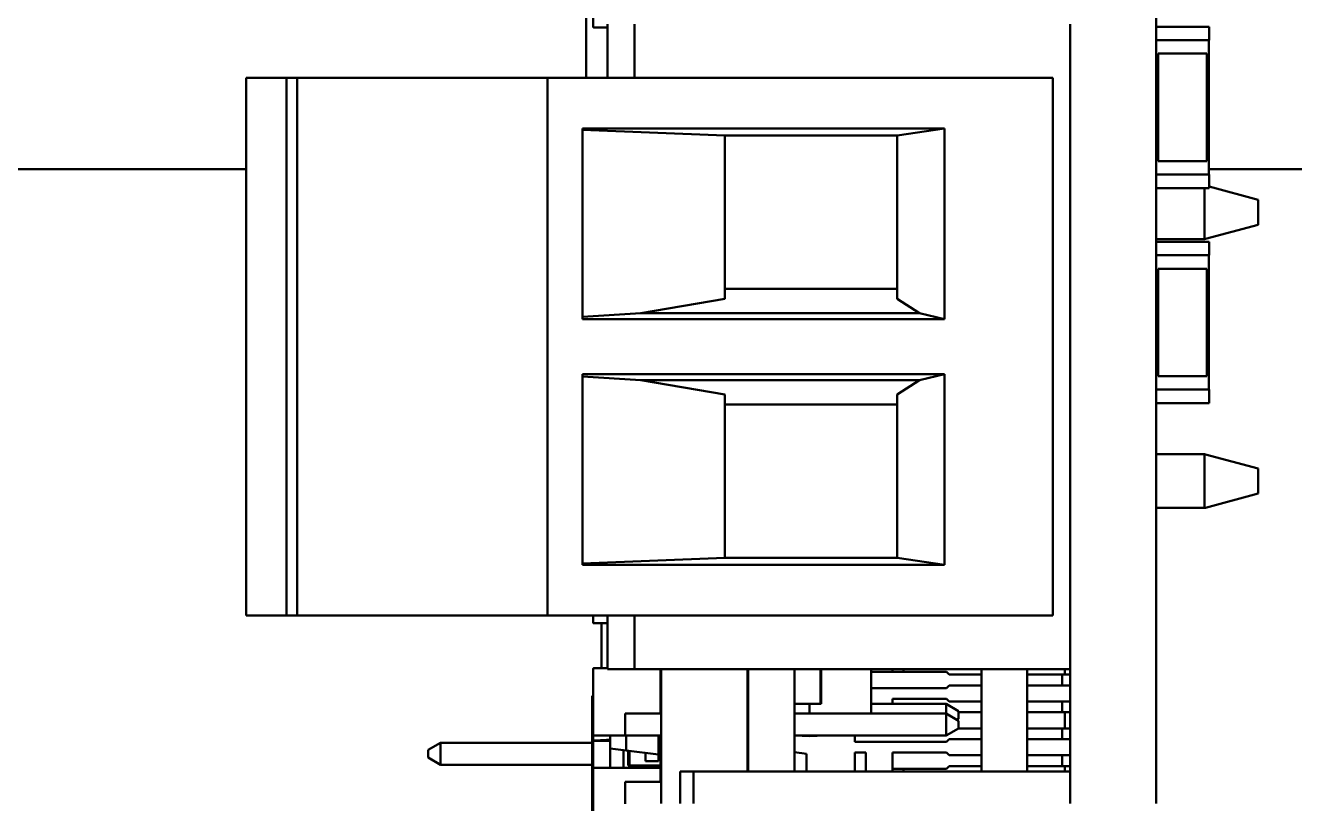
# Model space of a CAD drawing. Header units: millimetres. Extents: x 3100 to 5091, y 868 to 1900.
# Drawn here: x 3480.72 to 3504.32, y 1631.43 to 1645.9 of the extents above; entities that cross this region are included whole.
import ezdxf

# ---------------------------------------------------------------- set-up
doc = ezdxf.new("R2010")
doc.units = ezdxf.units.MM
doc.header["$LTSCALE"] = 1.8
doc.layers.add('외형선(ISO)', color=7, linetype='Continuous', lineweight=50)

msp = doc.modelspace()

# ---------------------------------------------------------------- linework, layer by layer
at = {"layer": '외형선(ISO)'}
for p, q in [((3491.14, 1664.936), (3491.14, 1644.926)), ((3501.74, 1648.736), (3501.74, 1631.426)), ((3491.275, 1647.109), (3491.275, 1645.869)), ((3491.28, 1645.864), (3491.54, 1645.864)), ((3491.54, 1645.926), (3491.54, 1644.926)), ((3492.04, 1644.926), (3492.04, 1645.926)), ((3500.14, 1633.926), (3500.14, 1645.926)), ((3502.728, 1645.876), (3501.74, 1645.876)), ((3502.728, 1645.626), (3502.728, 1645.876)), ((3501.74, 1645.626), (3502.728, 1645.626)), ((3502.72, 1643.126), (3502.72, 1645.626)), ((3502.68, 1645.376), (3501.78, 1645.376)), ((3501.78, 1645.376), (3501.78, 1644.626)), ((3502.68, 1645.376), (3502.68, 1644.626)), ((3484.822, 1634.926), (3484.822, 1644.926)), ((3484.822, 1644.926), (3485.013, 1644.926)), ((3485.572, 1644.926), (3485.013, 1644.926)), ((3485.572, 1634.926), (3485.572, 1644.926)), ((3485.572, 1644.926), (3485.768, 1644.926)), ((3485.768, 1644.926), (3490.422, 1644.926)), ((3485.768, 1644.926), (3485.768, 1634.926)), ((3490.422, 1644.926), (3490.422, 1634.926)), ((3490.422, 1644.926), (3490.622, 1644.926)), ((3490.622, 1644.926), (3499.822, 1644.926)), ((3499.822, 1634.926), (3499.822, 1644.926)), ((3501.78, 1644.126), (3501.78, 1644.626)), ((3502.68, 1644.126), (3502.68, 1644.626)), ((3491.072, 1643.985), (3491.072, 1640.439)), ((3497.805, 1643.985), (3491.072, 1643.985)), ((3497.805, 1643.985), (3496.922, 1643.851)), ((3497.805, 1640.439), (3497.805, 1643.985)), ((3501.78, 1644.126), (3501.78, 1643.376)), ((3502.68, 1644.126), (3502.68, 1643.376)), ((3493.722, 1643.851), (3491.072, 1643.96)), ((3493.722, 1643.851), (3496.922, 1643.851)), ((3493.722, 1643.851), (3493.722, 1640.816)), ((3496.922, 1643.851), (3496.922, 1640.816)), ((3502.68, 1643.376), (3501.78, 1643.376)), ((3479.12, 1643.226), (3484.822, 1643.226)), ((3502.728, 1643.126), (3501.74, 1643.126)), ((3502.72, 1643.226), (3508.422, 1643.226)), ((3502.728, 1642.876), (3502.728, 1643.126)), ((3501.74, 1642.876), (3502.728, 1642.876)), ((3502.64, 1642.426), (3502.64, 1642.876)), ((3503.64, 1642.658), (3502.728, 1642.903)), ((3503.64, 1642.658), (3503.64, 1642.426)), ((3502.64, 1641.936), (3502.64, 1642.426)), ((3503.64, 1642.426), (3503.64, 1642.194)), ((3502.659, 1641.931), (3503.64, 1642.194)), ((3501.74, 1641.926), (3502.64, 1641.926)), ((3502.728, 1641.876), (3501.74, 1641.876)), ((3502.64, 1641.926), (3502.64, 1641.936)), ((3502.64, 1641.926), (3502.659, 1641.931)), ((3502.728, 1641.626), (3502.728, 1641.876)), ((3501.74, 1641.626), (3502.728, 1641.626)), ((3502.72, 1639.126), (3502.72, 1641.626)), ((3502.68, 1641.376), (3501.78, 1641.376)), ((3501.78, 1641.376), (3501.78, 1640.626)), ((3502.68, 1641.376), (3502.68, 1640.626)), ((3493.722, 1641.001), (3496.922, 1641.001)), ((3493.722, 1640.816), (3492.156, 1640.551)), ((3497.343, 1640.551), (3496.922, 1640.816)), ((3492.156, 1640.551), (3491.072, 1640.48)), ((3497.805, 1640.439), (3491.072, 1640.439)), ((3492.156, 1640.551), (3497.343, 1640.551)), ((3497.805, 1640.439), (3497.343, 1640.551)), ((3501.78, 1640.126), (3501.78, 1640.626)), ((3502.68, 1640.126), (3502.68, 1640.626)), ((3501.78, 1640.126), (3501.78, 1639.376)), ((3502.68, 1640.126), (3502.68, 1639.376)), ((3491.072, 1635.868), (3491.072, 1639.414)), ((3497.805, 1639.414), (3491.072, 1639.414)), ((3492.156, 1639.301), (3491.072, 1639.372)), ((3493.722, 1639.037), (3492.156, 1639.301)), ((3492.156, 1639.301), (3497.343, 1639.301)), ((3497.343, 1639.301), (3496.922, 1639.037)), ((3497.805, 1639.414), (3497.343, 1639.301)), ((3497.805, 1635.868), (3497.805, 1639.414)), ((3502.68, 1639.376), (3501.78, 1639.376)), ((3493.722, 1639.037), (3493.722, 1636.001)), ((3496.922, 1639.037), (3496.922, 1636.001)), ((3502.728, 1639.126), (3501.74, 1639.126)), ((3502.728, 1638.876), (3502.728, 1639.126)), ((3496.922, 1638.851), (3493.722, 1638.851)), ((3501.74, 1638.876), (3502.728, 1638.876)), ((3501.74, 1637.926), (3502.64, 1637.926)), ((3502.659, 1637.921), (3502.64, 1637.926)), ((3502.64, 1637.916), (3502.64, 1637.926)), ((3502.64, 1637.426), (3502.64, 1637.916)), ((3503.64, 1637.658), (3502.659, 1637.921)), ((3503.64, 1637.658), (3503.64, 1637.426)), ((3502.64, 1636.936), (3502.64, 1637.426)), ((3503.64, 1637.426), (3503.64, 1637.194)), ((3503.64, 1637.194), (3502.659, 1636.931)), ((3501.74, 1636.926), (3502.64, 1636.926)), ((3502.64, 1636.926), (3502.64, 1636.936)), ((3502.659, 1636.931), (3502.64, 1636.926)), ((3491.072, 1635.893), (3493.722, 1636.001)), ((3496.922, 1636.001), (3493.722, 1636.001)), ((3496.922, 1636.001), (3497.805, 1635.868)), ((3497.805, 1635.868), (3491.072, 1635.868)), ((3484.822, 1634.926), (3485.013, 1634.926)), ((3485.572, 1634.926), (3485.013, 1634.926)), ((3485.572, 1634.926), (3485.768, 1634.926)), ((3485.768, 1634.926), (3490.422, 1634.926)), ((3490.422, 1634.926), (3490.622, 1634.926)), ((3490.622, 1634.926), (3499.822, 1634.926)), ((3491.275, 1634.926), (3491.275, 1634.785)), ((3491.28, 1634.78), (3491.54, 1634.78)), ((3491.425, 1633.943), (3491.425, 1634.78)), ((3491.54, 1634.926), (3491.54, 1633.926)), ((3492.04, 1633.926), (3492.04, 1634.926)), ((3491.275, 1633.938), (3491.275, 1632.698)), ((3491.54, 1633.943), (3491.28, 1633.943)), ((3491.28, 1633.943), (3491.28, 1633.943)), ((3491.28, 1633.943), (3491.54, 1633.943)), ((3491.54, 1633.926), (3492.04, 1633.926)), ((3500.14, 1633.926), (3492.04, 1633.926)), ((3492.525, 1633.101), (3492.525, 1633.926)), ((3492.537, 1631.426), (3492.537, 1633.926)), ((3494.14, 1632.026), (3494.14, 1633.926)), ((3494.152, 1633.926), (3494.152, 1632.026)), ((3495.016, 1633.926), (3495.016, 1632.026)), ((3495.502, 1633.281), (3495.502, 1633.926)), ((3495.511, 1633.281), (3495.511, 1633.926)), ((3496.441, 1633.926), (3496.441, 1633.101)), ((3497.84, 1633.876), (3496.441, 1633.876)), ((3496.84, 1633.876), (3496.84, 1633.926)), ((3497.04, 1633.876), (3497.04, 1633.926)), ((3497.89, 1633.826), (3497.84, 1633.876)), ((3498.49, 1633.926), (3498.49, 1632.026)), ((3499.34, 1632.026), (3499.34, 1633.926)), ((3500.04, 1633.826), (3500.04, 1633.926)), ((3500.14, 1632.026), (3500.14, 1633.926)), ((3497.84, 1633.576), (3497.89, 1633.626)), ((3497.89, 1633.826), (3498.49, 1633.826)), ((3498.49, 1633.626), (3497.89, 1633.626)), ((3499.34, 1633.826), (3499.89, 1633.826)), ((3499.89, 1633.626), (3499.34, 1633.626)), ((3499.89, 1633.826), (3499.99, 1633.826)), ((3499.89, 1633.626), (3499.99, 1633.626)), ((3499.99, 1633.826), (3500.14, 1633.826)), ((3499.99, 1633.626), (3499.99, 1633.826)), ((3500.14, 1633.626), (3499.99, 1633.626)), ((3491.275, 1633.434), (3491.255, 1633.434)), ((3491.255, 1633.434), (3491.255, 1633.433)), ((3491.275, 1633.433), (3491.255, 1633.433)), ((3491.255, 1633.433), (3491.255, 1630.004)), ((3496.441, 1633.576), (3497.84, 1633.576)), ((3496.84, 1633.28), (3496.84, 1633.376)), ((3497.14, 1633.376), (3496.84, 1633.376)), ((3497.841, 1633.376), (3497.14, 1633.376)), ((3497.841, 1633.376), (3497.89, 1633.326)), ((3492.537, 1633.28), (3492.525, 1633.28)), ((3492.525, 1633.28), (3492.537, 1633.28)), ((3492.525, 1633.28), (3492.537, 1633.28)), ((3492.537, 1633.28), (3492.525, 1633.28)), ((3494.152, 1633.28), (3494.14, 1633.28)), ((3494.14, 1633.28), (3494.152, 1633.28)), ((3494.14, 1633.28), (3494.152, 1633.28)), ((3494.152, 1633.28), (3494.14, 1633.28)), ((3495.197, 1633.281), (3495.016, 1633.281)), ((3495.298, 1633.281), (3495.298, 1633.101)), ((3495.511, 1633.281), (3495.502, 1633.281)), ((3496.441, 1633.28), (3497.835, 1633.28)), ((3497.835, 1633.28), (3496.441, 1633.28)), ((3496.441, 1633.28), (3497.835, 1633.28)), ((3497.835, 1633.28), (3496.441, 1633.28)), ((3497.835, 1633.28), (3497.835, 1633.101)), ((3497.835, 1633.28), (3497.835, 1633.28)), ((3497.835, 1633.28), (3497.835, 1633.28)), ((3497.835, 1633.28), (3498.064, 1633.148)), ((3498.064, 1633.148), (3497.835, 1633.28)), ((3497.835, 1633.28), (3497.835, 1633.28)), ((3498.064, 1633.148), (3497.835, 1633.28)), ((3497.835, 1633.28), (3498.064, 1633.148)), ((3498.49, 1633.326), (3497.89, 1633.326)), ((3498.064, 1633.148), (3498.064, 1633.148)), ((3498.064, 1633.148), (3498.064, 1633.148)), ((3498.064, 1633.148), (3498.064, 1633.148)), ((3498.064, 1633.148), (3498.064, 1633.005)), ((3498.49, 1633.126), (3498.064, 1633.126)), ((3499.89, 1633.326), (3499.34, 1633.326)), ((3499.89, 1633.126), (3499.34, 1633.126)), ((3499.89, 1633.326), (3499.99, 1633.326)), ((3499.89, 1633.126), (3499.99, 1633.126)), ((3500.14, 1633.326), (3499.99, 1633.326)), ((3499.99, 1633.126), (3499.99, 1633.326)), ((3499.99, 1633.126), (3500.14, 1633.126)), ((3500.04, 1632.826), (3500.04, 1633.126)), ((3492.537, 1633.101), (3491.866, 1633.101)), ((3491.866, 1633.101), (3491.866, 1633.1)), ((3491.866, 1633.101), (3491.866, 1633.101)), ((3491.866, 1633.101), (3492.537, 1633.101)), ((3491.866, 1633.1), (3492.537, 1633.1)), ((3491.866, 1633.1), (3491.866, 1632.694)), ((3491.866, 1633.1), (3491.866, 1633.1)), ((3492.537, 1633.1), (3491.866, 1633.1)), ((3494.152, 1633.101), (3494.14, 1633.101)), ((3494.14, 1633.101), (3494.152, 1633.101)), ((3494.14, 1633.1), (3494.152, 1633.1)), ((3494.152, 1633.1), (3494.14, 1633.1)), ((3495.016, 1633.101), (3497.835, 1633.101)), ((3497.835, 1633.101), (3495.016, 1633.101)), ((3495.016, 1633.1), (3497.835, 1633.1)), ((3497.835, 1633.1), (3495.016, 1633.1)), ((3497.835, 1633.101), (3497.835, 1633.1)), ((3498.064, 1632.969), (3497.835, 1633.101)), ((3497.835, 1633.101), (3497.835, 1633.101)), ((3497.835, 1633.101), (3498.064, 1632.969)), ((3497.835, 1633.1), (3498.064, 1632.968)), ((3497.835, 1633.1), (3497.835, 1632.694)), ((3497.835, 1633.1), (3497.835, 1633.1)), ((3498.064, 1632.968), (3497.835, 1633.1)), ((3498.064, 1633.005), (3498.032, 1632.987)), ((3498.064, 1632.969), (3498.064, 1632.969)), ((3498.064, 1632.969), (3498.064, 1632.968)), ((3498.064, 1632.968), (3498.064, 1632.826)), ((3498.064, 1632.968), (3498.064, 1632.968)), ((3491.275, 1632.698), (3491.275, 1632.604)), ((3491.28, 1632.693), (3492.52, 1632.693)), ((3491.587, 1632.449), (3491.587, 1632.693)), ((3492.537, 1632.694), (3491.866, 1632.694)), ((3491.887, 1632.693), (3491.887, 1632.412)), ((3492.487, 1632.339), (3492.487, 1632.693)), ((3492.488, 1632.215), (3492.488, 1632.693)), ((3492.525, 1632.138), (3492.525, 1632.694)), ((3492.525, 1632.604), (3492.525, 1632.694)), ((3494.152, 1632.694), (3494.14, 1632.694)), ((3497.835, 1632.694), (3495.016, 1632.694)), ((3495.016, 1632.694), (3495.298, 1632.684)), ((3495.583, 1632.694), (3495.298, 1632.684)), ((3495.298, 1632.694), (3495.298, 1632.684)), ((3496.14, 1632.576), (3496.14, 1632.694)), ((3498.064, 1632.826), (3497.835, 1632.694)), ((3498.064, 1632.826), (3498.49, 1632.826)), ((3499.34, 1632.826), (3499.89, 1632.826)), ((3499.89, 1632.826), (3499.99, 1632.826)), ((3499.99, 1632.826), (3500.14, 1632.826)), ((3499.99, 1632.626), (3499.99, 1632.826)), ((3488.207, 1632.426), (3488.436, 1632.558)), ((3488.436, 1632.558), (3488.207, 1632.426)), ((3488.207, 1632.425), (3488.436, 1632.557)), ((3488.436, 1632.557), (3488.207, 1632.425)), ((3488.207, 1632.425), (3488.436, 1632.557)), ((3488.436, 1632.557), (3488.207, 1632.425)), ((3488.207, 1632.425), (3488.436, 1632.557)), ((3488.436, 1632.557), (3488.207, 1632.425)), ((3488.207, 1632.425), (3488.436, 1632.557)), ((3488.436, 1632.557), (3488.207, 1632.425)), ((3488.207, 1632.425), (3488.207, 1632.426)), ((3488.207, 1632.426), (3488.207, 1632.426)), ((3488.207, 1632.425), (3488.207, 1632.425)), ((3488.207, 1632.425), (3488.207, 1632.425)), ((3488.207, 1632.425), (3488.207, 1632.425)), ((3488.207, 1632.425), (3488.207, 1632.425)), ((3488.207, 1632.425), (3488.207, 1632.425)), ((3488.207, 1632.425), (3488.207, 1632.425)), ((3488.207, 1632.282), (3488.207, 1632.425)), ((3488.207, 1632.425), (3488.207, 1632.425)), ((3491.255, 1632.558), (3488.436, 1632.558)), ((3488.436, 1632.558), (3488.436, 1632.558)), ((3488.436, 1632.558), (3491.255, 1632.558)), ((3488.436, 1632.557), (3488.436, 1632.558)), ((3491.255, 1632.557), (3488.436, 1632.557)), ((3488.436, 1632.557), (3488.436, 1632.557)), ((3491.255, 1632.557), (3488.436, 1632.557)), ((3491.255, 1632.557), (3488.436, 1632.557)), ((3488.436, 1632.557), (3488.436, 1632.557)), ((3488.436, 1632.557), (3491.255, 1632.557)), ((3491.255, 1632.557), (3488.436, 1632.557)), ((3488.436, 1632.557), (3488.436, 1632.557)), ((3488.436, 1632.557), (3491.255, 1632.557)), ((3491.255, 1632.557), (3488.436, 1632.557)), ((3488.436, 1632.557), (3488.436, 1632.557)), ((3488.436, 1632.557), (3491.255, 1632.557)), ((3488.436, 1632.557), (3488.436, 1632.557)), ((3488.436, 1632.557), (3488.436, 1632.557)), ((3488.436, 1632.557), (3488.436, 1632.557)), ((3488.436, 1632.15), (3488.436, 1632.557)), ((3491.275, 1632.59), (3491.275, 1632.59)), ((3491.275, 1632.59), (3491.275, 1632.1)), ((3491.28, 1632.599), (3491.322, 1632.599)), ((3491.587, 1632.595), (3491.28, 1632.595)), ((3491.887, 1632.412), (3491.587, 1632.449)), ((3491.587, 1632.089), (3491.587, 1632.449)), ((3491.837, 1632.418), (3491.837, 1632.089)), ((3491.887, 1632.412), (3492.487, 1632.339)), ((3492.525, 1632.59), (3492.525, 1632.59)), ((3492.525, 1632.292), (3492.525, 1632.59)), ((3496.44, 1632.576), (3496.14, 1632.576)), ((3496.44, 1632.576), (3497.84, 1632.576)), ((3497.84, 1632.576), (3497.89, 1632.626)), ((3498.49, 1632.626), (3497.89, 1632.626)), ((3499.89, 1632.626), (3499.34, 1632.626)), ((3499.89, 1632.626), (3499.99, 1632.626)), ((3500.14, 1632.626), (3499.99, 1632.626)), ((3488.436, 1632.15), (3488.207, 1632.282)), ((3491.925, 1632.408), (3491.925, 1632.138)), ((3491.945, 1632.138), (3491.945, 1632.405)), ((3492.247, 1632.215), (3492.247, 1632.368)), ((3492.247, 1632.215), (3492.488, 1632.215)), ((3492.537, 1632.292), (3492.525, 1632.292)), ((3495.24, 1632.35), (3495.016, 1632.382)), ((3495.016, 1632.382), (3495.24, 1632.351)), ((3495.24, 1632.351), (3495.24, 1632.35)), ((3495.24, 1632.35), (3495.24, 1632.026)), ((3496.14, 1632.026), (3496.14, 1632.376)), ((3496.14, 1632.376), (3496.34, 1632.376)), ((3496.34, 1632.026), (3496.34, 1632.376)), ((3496.84, 1632.076), (3496.84, 1632.376)), ((3497.14, 1632.376), (3496.84, 1632.376)), ((3497.841, 1632.376), (3497.14, 1632.376)), ((3497.841, 1632.376), (3497.89, 1632.326)), ((3498.49, 1632.326), (3497.89, 1632.326)), ((3499.89, 1632.326), (3499.34, 1632.326)), ((3499.89, 1632.326), (3499.99, 1632.326)), ((3500.14, 1632.326), (3499.99, 1632.326)), ((3499.99, 1632.126), (3499.99, 1632.326)), ((3488.436, 1632.15), (3491.255, 1632.15)), ((3491.275, 1632.084), (3491.275, 1630.844)), ((3491.28, 1632.095), (3491.587, 1632.095)), ((3492.52, 1632.089), (3491.28, 1632.089)), ((3491.28, 1632.089), (3491.28, 1632.089)), ((3491.28, 1632.089), (3492.52, 1632.089)), ((3491.945, 1632.138), (3491.925, 1632.138)), ((3492.525, 1632.138), (3491.945, 1632.138)), ((3491.977, 1632.089), (3491.977, 1632.138)), ((3492.487, 1632.138), (3492.487, 1632.089)), ((3492.52, 1632.089), (3492.52, 1632.089)), ((3492.525, 1631.831), (3492.525, 1632.084)), ((3492.537, 1632.01), (3492.525, 1632.01)), ((3492.525, 1632.01), (3492.537, 1632.01)), ((3492.525, 1632.01), (3492.537, 1632.01)), ((3492.537, 1632.01), (3492.525, 1632.01)), ((3492.89, 1632.026), (3493.14, 1632.026)), ((3492.89, 1631.426), (3492.89, 1632.026)), ((3493.14, 1631.426), (3493.14, 1632.026)), ((3493.14, 1632.026), (3493.24, 1632.026)), ((3500.14, 1632.026), (3493.24, 1632.026)), ((3496.84, 1632.026), (3496.84, 1632.076)), ((3497.14, 1632.076), (3496.84, 1632.076)), ((3497.04, 1632.026), (3497.04, 1632.076)), ((3497.14, 1632.076), (3497.843, 1632.076)), ((3497.89, 1632.126), (3497.843, 1632.076)), ((3498.49, 1632.126), (3497.89, 1632.126)), ((3499.89, 1632.126), (3499.34, 1632.126)), ((3499.89, 1632.126), (3499.99, 1632.126)), ((3499.99, 1632.126), (3500.14, 1632.126)), ((3500.04, 1632.026), (3500.04, 1632.126)), ((3500.14, 1632.026), (3500.14, 1631.426)), ((3492.537, 1631.831), (3491.866, 1631.831)), ((3491.866, 1631.831), (3491.866, 1631.83)), ((3491.866, 1631.831), (3491.866, 1631.831)), ((3491.866, 1631.831), (3492.537, 1631.831)), ((3491.866, 1631.83), (3492.537, 1631.83)), ((3491.866, 1631.83), (3491.866, 1631.424)), ((3491.866, 1631.83), (3491.866, 1631.83)), ((3492.537, 1631.83), (3491.866, 1631.83))]:
    msp.add_line(p, q, dxfattribs=at)
for centre, start, end in [((3491.28, 1645.869), 180, 270.0199), ((3491.28, 1634.785), 180, 270.0199), ((3491.28, 1632.698), 180, 270.0199), ((3492.52, 1632.698), 270, 309.034), ((3491.28, 1632.604), 180, 270), ((3492.52, 1632.604), 349.6539, 0), ((3491.28, 1632.1), 180, 270)]:
    msp.add_arc(centre, 0.005, start, end, dxfattribs=at)
for centre, major_axis, start_param in [((3495.197, 1633.281), (0.305, 0), 4.712389), ((3492.377, 1632.292), (0.16, 0), 5.888953), ((3492.377, 1632.067), (0.16, 0), 5.890278)]:
    msp.add_ellipse(centre, major_axis=major_axis, ratio=0.00019, start_param=start_param, end_param=6.283185, dxfattribs=at)
for points, knots in [([(3491.28, 1633.943), (3491.279, 1633.943), (3491.277, 1633.942), (3491.276, 1633.941), (3491.276, 1633.941), (3491.276, 1633.94), (3491.276, 1633.939), (3491.275, 1633.939), (3491.275, 1633.939), (3491.275, 1633.939), (3491.275, 1633.939), (3491.275, 1633.938), (3491.275, 1633.938), (3491.275, 1633.938), (3491.275, 1633.938), (3491.275, 1633.938), (3491.275, 1633.938), (3491.275, 1633.938), (3491.275, 1633.938), (3491.275, 1633.938), (3491.275, 1633.938), (3491.275, 1633.938)], [0.0000000028, 0.0000000028, 0.0000000028, 0.0000000028, 0.0004738719, 0.0004738719, 0.0004738719, 0.0007108064, 0.0007108064, 0.0007108064, 0.0008292737, 0.0008292737, 0.0008292737, 0.0008885073, 0.0008885073, 0.0008885073, 0.0009181242, 0.0009181242, 0.0009181242, 0.0009329326, 0.0009329326, 0.0009329326, 0.000947741, 0.000947741, 0.000947741, 0.000947741]), ([(3491.275, 1633.094), (3491.275, 1633.094), (3491.275, 1633.094), (3491.275, 1633.094), (3491.275, 1633.094), (3491.275, 1633.094), (3491.275, 1633.094), (3491.275, 1633.094), (3491.275, 1633.094), (3491.275, 1633.094)], [0.00090737756, 0.00090737756, 0.00090737756, 0.00090737756, 0.00091812416, 0.00091812416, 0.00091812416, 0.00093293257, 0.00093293257, 0.00093293257, 0.00094774098, 0.00094774098, 0.00094774098, 0.00094774098]), ([(3491.275, 1632.59), (3491.275, 1632.59), (3491.275, 1632.59), (3491.275, 1632.59), (3491.275, 1632.592), (3491.277, 1632.595), (3491.28, 1632.595)], [-0.0000046349, -0.0000046349, -0.0000046349, -0.0000046349, 0.0000103556, 0.0000103556, 0.0000103556, 0.0009547571, 0.0009547571, 0.0009547571, 0.0009547571]), ([(3491.28, 1632.596), (3491.281, 1632.596), (3491.281, 1632.596), (3491.284, 1632.596), (3491.286, 1632.596), (3491.291, 1632.597), (3491.292, 1632.597), (3491.295, 1632.597), (3491.297, 1632.597), (3491.303, 1632.597), (3491.308, 1632.598), (3491.318, 1632.599), (3491.323, 1632.599), (3491.34, 1632.6), (3491.351, 1632.601), (3491.396, 1632.604), (3491.43, 1632.606), (3491.505, 1632.61), (3491.546, 1632.612), (3491.587, 1632.614)], [0, 0, 0, 0, 0.00393128, 0.00393128, 0.0068956, 0.0068956, 0.00769605, 0.00769605, 0.00848833, 0.00848833, 0.01009683, 0.01009683, 0.01167444, 0.01167444, 0.01506032, 0.01506032, 0.02520427, 0.02520427, 0.03762436, 0.03762436, 0.03762436, 0.03762436]), ([(3492.525, 1632.591), (3492.525, 1632.591), (3492.525, 1632.591), (3492.525, 1632.591), (3492.525, 1632.591), (3492.525, 1632.591), (3492.525, 1632.591), (3492.525, 1632.591), (3492.525, 1632.59), (3492.525, 1632.59), (3492.525, 1632.59), (3492.525, 1632.59), (3492.525, 1632.59), (3492.525, 1632.59), (3492.525, 1632.59), (3492.525, 1632.59)], [0.0008241869, 0.0008241869, 0.0008241869, 0.0008241869, 0.0008292935, 0.0008292935, 0.0008292935, 0.0008885175, 0.0008885175, 0.0008885175, 0.0009181295, 0.0009181295, 0.0009181295, 0.0009329355, 0.0009329355, 0.0009329355, 0.0009477415, 0.0009477415, 0.0009477415, 0.0009477415]), ([(3491.28, 1632.089), (3491.279, 1632.089), (3491.277, 1632.088), (3491.276, 1632.087), (3491.276, 1632.086), (3491.276, 1632.086), (3491.276, 1632.085), (3491.275, 1632.085), (3491.275, 1632.085), (3491.275, 1632.084), (3491.275, 1632.084), (3491.275, 1632.084), (3491.275, 1632.084), (3491.275, 1632.084), (3491.275, 1632.084), (3491.275, 1632.084), (3491.275, 1632.084), (3491.275, 1632.084), (3491.275, 1632.084), (3491.275, 1632.084), (3491.275, 1632.084), (3491.275, 1632.084)], [0.0000000028, 0.0000000028, 0.0000000028, 0.0000000028, 0.0004738719, 0.0004738719, 0.0004738719, 0.0007108064, 0.0007108064, 0.0007108064, 0.0008292737, 0.0008292737, 0.0008292737, 0.0008885073, 0.0008885073, 0.0008885073, 0.0009181242, 0.0009181242, 0.0009181242, 0.0009329326, 0.0009329326, 0.0009329326, 0.000947741, 0.000947741, 0.000947741, 0.000947741]), ([(3492.525, 1632.084), (3492.525, 1632.084), (3492.525, 1632.084), (3492.525, 1632.084), (3492.525, 1632.086), (3492.523, 1632.089), (3492.52, 1632.089)], [-0.0000046349, -0.0000046349, -0.0000046349, -0.0000046349, 0.0000103531, 0.0000103531, 0.0000103531, 0.0009545967, 0.0009545967, 0.0009545967, 0.0009545967])]:
    msp.add_open_spline(points, degree=3, knots=knots, dxfattribs=at)
for points in [[(3491.28, 1632.595), (3491.278, 1632.595), (3491.275, 1632.593), (3491.275, 1632.59)], [(3492.525, 1632.59), (3492.525, 1632.591), (3492.525, 1632.591), (3492.525, 1632.591)]]:
    msp.add_open_spline(points, degree=3, dxfattribs=at)

doc.saveas('drawing.dxf')
